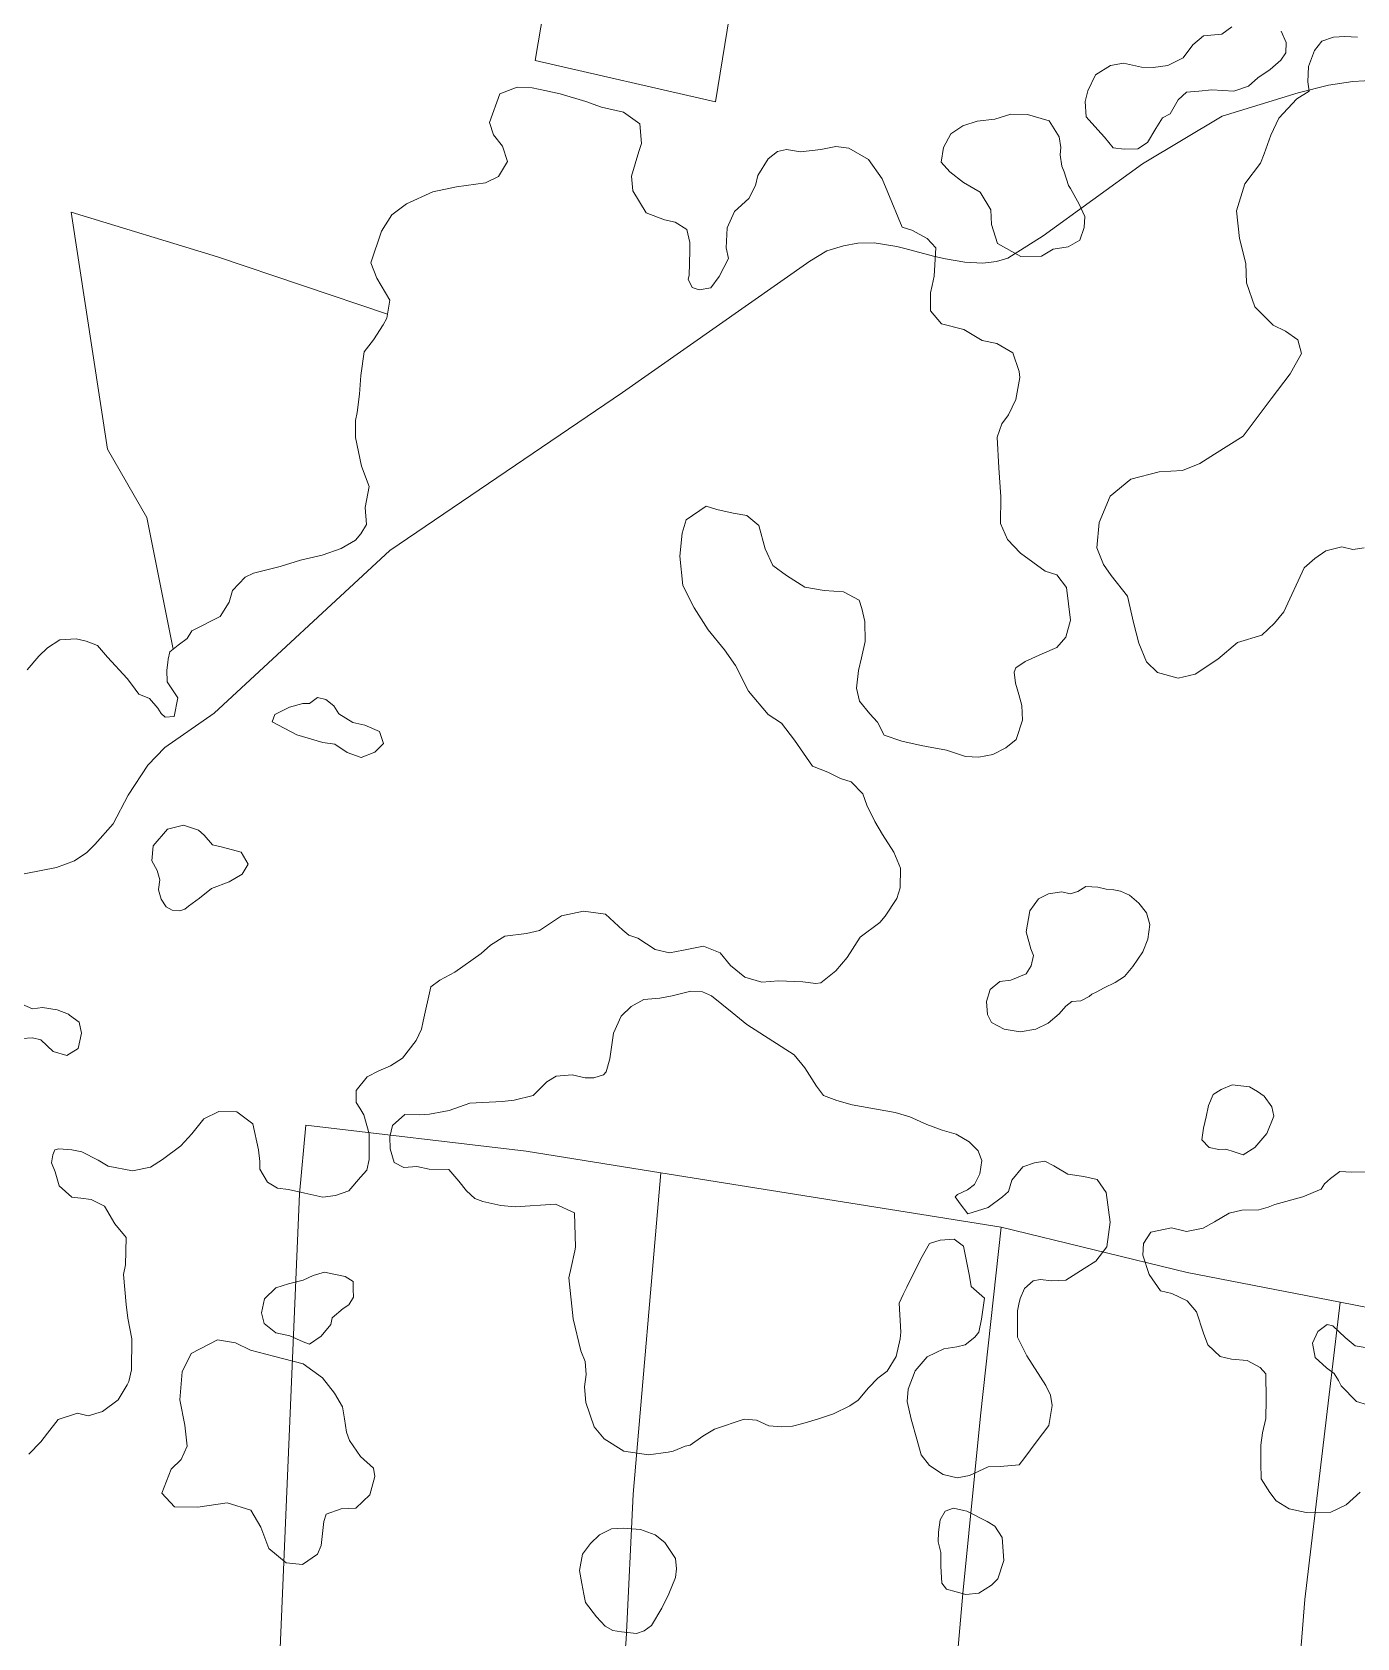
# Model space of a CAD drawing. Header units: metres. Extents: x 4652992 to 4879070, y 2074171 to 2309877.
# Drawn here: x 4654272.5 to 4654357, y 2307188.4 to 2307290.7 of the extents above; entities that cross this region are included whole.
import ezdxf

# ---------------------------------------------------------------- set-up
doc = ezdxf.new("R2010")
doc.units = ezdxf.units.M
doc.header["$MEASUREMENT"] = 0
for name, color, linetype, lineweight in [('Level 1', 2, 'Continuous', 0), ('Level 37', 3, 'Continuous', 0), ('Level 40', 1, 'Continuous', 0)]:
    doc.layers.add(name, color=color, linetype=linetype, lineweight=lineweight)

msp = doc.modelspace()

# ---------------------------------------------------------------- linework, layer by layer
at = {"layer": 'Level 1'}
msp.add_polyline3d([(4654270.252688, 2307236.739504, 1378.08), (4654274.084292, 2307237.468691, 1378), (4654275.236513, 2307237.901675, 1377.6), (4654276.017275, 2307238.44153, 1377.58), (4654276.530276, 2307238.94153, 1377.56), (4654277.681887, 2307240.257876, 1377.52), (4654278.647707, 2307242.082888, 1377), (4654279.904299, 2307243.997317, 1376.66), (4654280.977297, 2307245.12488, 1376.56), (4654284.119875, 2307247.311098, 1376), (4654295.328676, 2307257.674502, 1375), (4654310.159304, 2307267.730288, 1374), (4654322.08008, 2307276.106875, 1373), (4654323.164126, 2307276.764284, 1372.66), (4654324.236696, 2307277.077883, 1372.64), (4654325.156924, 2307277.255129, 1372.6), (4654326.180727, 2307277.286074, 1372.58), (4654327.623293, 2307277.04352, 1372.54), (4654328.047488, 2307276.94153, 1372.54), (4654330.059328, 2307276.406313, 1372.54), (4654330.732119, 2307276.262087, 1372.52), (4654331.958681, 2307276.053896, 1372.5), (4654333.114077, 2307275.984133, 1372.48), (4654333.982485, 2307276.087282, 1372.4), (4654334.703127, 2307276.295107, 1372.36), (4654336.952273, 2307277.728091, 1372), (4654343.295901, 2307282.316286, 1371.6), (4654348.363283, 2307285.337893, 1371), (4654353.207278, 2307286.823305, 1370.52), (4654355.131106, 2307287.313479, 1370.4), (4654356.684511, 2307287.546328, 1370.36), (4654358.170901, 2307287.639529, 1370.32)], dxfattribs=at)
at = {"layer": 'Level 37'}
for points in [[(4654316.970067, 2307291.742248, 1376.851384), (4654316.081183, 2307286.268428, 1376.851384), (4654304.585412, 2307288.88589, 1378.551384), (4654305.506658, 2307294.293898, 1378.551384), (4654316.970067, 2307291.742248, 1376.851384)], [(4654281.51655, 2307251.390575, 1379.701396), (4654279.842172, 2307259.778098, 1381.3514), (4654277.319984, 2307264.119775, 1382.9514), (4654275.024342, 2307279.229338, 1383.5514), (4654284.335976, 2307276.388818, 1382.1514), (4654295.165957, 2307272.727811, 1380.687355)], [(4654283.796281, 2307134.045164, 1396.5831), (4654284.887911, 2307144.498873, 1396.3514), (4654286.692007, 2307169.386491, 1393.6514), (4654288.111707, 2307182.751252, 1391.9514), (4654289.56424, 2307216.690871, 1386.5469), (4654289.969096, 2307221.053372, 1386.355632), (4654303.999585, 2307219.403269, 1386.355632), (4654312.594536, 2307218.029648, 1385.49615), (4654334.280678, 2307214.56383, 1383.327569)], [(4654303.719689, 2307088.434393, 1398.7514), (4654303.435128, 2307096.570655, 1398.1514), (4654305.479654, 2307124.503549, 1396.3514), (4654307.250187, 2307146.464596, 1394.0514), (4654308.590991, 2307167.713123, 1391.9514), (4654309.184012, 2307174.089835, 1391.2169), (4654310.376135, 2307188.296316, 1388.907), (4654310.818411, 2307197.543111, 1387.5622), (4654312.594536, 2307218.029648, 1385.4961)], [(4654322.42746, 2307076.952708, 1398.3514), (4654323.586315, 2307088.909995, 1397.6514), (4654325.49313, 2307106.994107, 1395.6514), (4654328.456517, 2307143.202541, 1392.0514), (4654330.55184, 2307176.386409, 1388.5514), (4654331.845478, 2307191.215804, 1386.7759), (4654332.967368, 2307202.536219, 1384.672431), (4654334.280678, 2307214.56383, 1383.327569), (4654346.139382, 2307211.676478, 1381.310277), (4654355.874681, 2307209.771913, 1380.268479), (4654364.990381, 2307207.988563, 1379.292985), (4654374.422294, 2307206.111065, 1379.292985), (4654396.343178, 2307201.747535, 1379.292985), (4654397.418805, 2307201.533423, 1379.292985), (4654419.424276, 2307197.90081, 1380.446874)], [(4654355.304764, 2307040.377588, 1400.5229), (4654352.297638, 2307040.981907, 1400.2514), (4654343.70365, 2307057.893418, 1399.8514), (4654345.035219, 2307083.631464, 1396.2514), (4654347.26346, 2307110.629403, 1392.6514), (4654349.245594, 2307139.774907, 1389.5514), (4654351.795036, 2307166.220402, 1386.4514), (4654352.142018, 2307172.171264, 1385.7809), (4654353.642644, 2307190.846104, 1383.327569), (4654355.874681, 2307209.771913, 1380.268479)]]:
    msp.add_polyline3d(points, dxfattribs=at)
at = {"layer": 'Level 40', "color": 3, "flags": 128}
for points, elevation in [([(4654280.577843, 2307236.063882), (4654280.584963, 2307236.049387), (4654280.758779, 2307235.464726), (4654281.07402, 2307234.969787), (4654281.453454, 2307234.763759), (4654281.929276, 2307234.718152), (4654282.257157, 2307234.826875), (4654282.482133, 2307235.019226), (4654283.202091, 2307235.525572), (4654283.947726, 2307236.147476), (4654285.072765, 2307236.563344), (4654285.908445, 2307237.04383), (4654286.294015, 2307237.685495), (4654285.856582, 2307238.450345), (4654284.654148, 2307238.77958), (4654284.017561, 2307238.921772), (4654283.48369, 2307239.526238), (4654283.12994, 2307239.847868), (4654282.171757, 2307240.18321), (4654281.143022, 2307239.927773), (4654280.236738, 2307238.856478), (4654280.147054, 2307237.906066), (4654280.494505, 2307237.282601), (4654280.668324, 2307236.697923), (4654280.577843, 2307236.063882)], 1386.1094), ([(4654350.1066, 2307223.49638), (4654350.608969, 2307223.194458), (4654351.051039, 2307222.906007), (4654351.533176, 2307222.229191), (4654351.653572, 2307221.633179), (4654351.217777, 2307220.529045), (4654350.447089, 2307219.626177), (4654349.710028, 2307219.158433), (4654349.120544, 2307219.353302), (4654348.591341, 2307219.53471), (4654348.142467, 2307219.508477), (4654347.539543, 2307219.643113), (4654347.077399, 2307220.125726), (4654347.178098, 2307220.862074), (4654347.339092, 2307221.584966), (4654347.500088, 2307222.307865), (4654347.781675, 2307223.003839), (4654348.29765, 2307223.33127), (4654348.994504, 2307223.618298), (4654350.1066, 2307223.49638)], 1382.209417), ([(4654291.64455, 2307208.777018), (4654291.551788, 2307208.35978), (4654290.94833, 2307207.618509), (4654290.205509, 2307207.095997), (4654289.800815, 2307207.2488), (4654288.944955, 2307207.627334), (4654288.049323, 2307207.827055), (4654287.306134, 2307208.430721), (4654287.140082, 2307209.093384), (4654287.33884, 2307209.987521), (4654288.061753, 2307210.702202), (4654288.871037, 2307210.959661), (4654289.799731, 2307211.190481), (4654290.42987, 2307211.487886), (4654291.166168, 2307211.699045), (4654291.763238, 2307211.565867), (4654292.479711, 2307211.406057), (4654292.9773, 2307211.10738), (4654292.99069, 2307210.60389), (4654293.00408, 2307210.100406), (4654292.705698, 2307209.603899), (4654292.340916, 2307209.372449), (4654291.64455, 2307208.777018)], 1390.509417), ([(4654293.458509, 2307199.941015), (4654294.289085, 2307199.196522), (4654294.361703, 2307198.683142), (4654294.039061, 2307197.512089), (4654293.162763, 2307196.650888), (4654292.220345, 2307196.612332), (4654291.271403, 2307196.264487), (4654291.106763, 2307195.803999), (4654290.955594, 2307194.284028), (4654290.70531, 2307193.718346), (4654289.749866, 2307193.061211), (4654288.715103, 2307193.167481), (4654287.614156, 2307194.096398), (4654287.106231, 2307195.452535), (4654286.473144, 2307196.525858), (4654284.956982, 2307196.988035), (4654283.091651, 2307196.720043), (4654281.601893, 2307196.741257), (4654280.797354, 2307197.604234), (4654281.390075, 2307199.150335), (4654282.022696, 2307199.755217), (4654282.398141, 2307200.60389), (4654282.259233, 2307201.940172), (4654281.935634, 2307203.566306), (4654282.080032, 2307205.336813), (4654282.653153, 2307206.514469), (4654284.340483, 2307207.38153), (4654285.480985, 2307207.189387), (4654286.436968, 2307206.727574), (4654287.907054, 2307206.33762), (4654289.79237, 2307205.855084), (4654291.025186, 2307204.958615), (4654291.803195, 2307203.977105), (4654292.297739, 2307203.120976), (4654292.436348, 2307202.344218), (4654292.561788, 2307201.508255), (4654292.753057, 2307200.968394), (4654293.458509, 2307199.941015)], 1395.309417), ([(4654333.378528, 2307195.810488), (4654333.876171, 2307195.511707), (4654334.340565, 2307194.782098), (4654334.453154, 2307193.317081), (4654334.068123, 2307192.150848), (4654333.663296, 2307191.740272), (4654332.86032, 2307191.230642), (4654332.030851, 2307191.16513), (4654330.789991, 2307191.504335), (4654330.498052, 2307191.882433), (4654330.425175, 2307192.962965), (4654330.431907, 2307193.837952), (4654330.266076, 2307194.500995), (4654330.279416, 2307195.124101), (4654330.392318, 2307195.912843), (4654330.704284, 2307196.469379), (4654331.248476, 2307196.661087), (4654331.905436, 2307196.5146), (4654332.084605, 2307196.47465), (4654333.378528, 2307195.810488)], 1389.509417)]:
    msp.add_lwpolyline(points, dxfattribs=dict(at, elevation=elevation))
at = {"layer": 'Level 40', "color": 3}
for points in [[(4654345.053365, 2307285.503043, 1376), (4654344.559993, 2307285.234399, 1376), (4654344.141087, 2307284.569864, 1376), (4654343.613135, 2307283.658911, 1376), (4654342.98206, 2307283.258605, 1376), (4654342.110149, 2307283.237283, 1376), (4654341.42755, 2307283.336055, 1376), (4654340.87127, 2307284.002417, 1376), (4654340.435402, 2307284.479291, 1376), (4654339.695557, 2307285.295156, 1376), (4654339.644137, 2307286.281825, 1376), (4654339.793435, 2307286.952651, 1376), (4654340.292752, 2307287.978453, 1376), (4654341.239441, 2307288.578935, 1376), (4654342.082755, 2307288.714988, 1376), (4654343.21852, 2307288.460433, 1376), (4654343.957824, 2307288.447651, 1375.5), (4654344.905004, 2307288.578, 1374.7), (4654345.881936, 2307289.064506, 1374.7), (4654346.502717, 2307289.902173, 1374.7), (4654347.169386, 2307290.458216, 1374.7), (4654348.3358, 2307290.576624, 1374.7), (4654348.979445, 2307291.029283, 1374.7)], [(4654357.424095, 2307257.851063, 1382.5), (4654356.702102, 2307257.744239, 1382.5), (4654355.985879, 2307257.904526, 1382.5), (4654354.962515, 2307257.650414, 1382.5), (4654354.263099, 2307257.162755, 1382.5), (4654353.592067, 2307256.56138, 1382.5), (4654352.295386, 2307253.775059, 1384), (4654351.705076, 2307253.049964, 1384), (4654350.887795, 2307252.268503, 1384), (4654349.338662, 2307251.811473, 1384), (4654348.084381, 2307250.752747, 1384), (4654346.637195, 2307249.790732, 1384), (4654345.564687, 2307249.548474, 1384), (4654344.248302, 2307249.896476, 1384), (4654343.54482, 2307250.589555, 1384), (4654343.057075, 2307251.77014, 1384), (4654342.705542, 2307253.081019, 1384), (4654342.331385, 2307254.772044, 1384), (4654341.281781, 2307256.078454, 1384), (4654340.79386, 2307256.777007, 1384), (4654340.385459, 2307257.832855, 1384), (4654340.533364, 2307259.460834, 1384), (4654341.22613, 2307261.127678, 1384), (4654342.543078, 2307262.226162, 1384), (4654344.35928, 2307262.677033, 1384), (4654345.829162, 2307262.776718, 1384), (4654346.947254, 2307263.223056, 1384), (4654347.883776, 2307263.817197, 1384), (4654349.697387, 2307264.960253, 1383.2), (4654351.491323, 2307267.33305, 1382.6), (4654352.708441, 2307268.939545, 1382.6), (4654353.425179, 2307270.228603, 1382.6), (4654353.186693, 2307271.087335, 1382.6), (4654352.396639, 2307271.640093, 1382.6), (4654351.623568, 2307272.027986, 1382.6), (4654350.435683, 2307273.206778, 1382.6), (4654349.913068, 2307274.719848, 1382.6), (4654349.867957, 2307275.964925, 1382.6), (4654349.470427, 2307277.557463, 1382.6), (4654349.271941, 2307279.320259, 1382.6), (4654349.812617, 2307281.024902, 1382.6), (4654350.80807, 2307282.35917, 1382.6), (4654351.047063, 2307282.950031, 1382.6), (4654351.473885, 2307284.143233, 1382.6), (4654351.980276, 2307285.211212, 1382.6), (4654353.117871, 2307286.459954, 1382.6), (4654353.915925, 2307286.940501, 1378.7), (4654353.820102, 2307287.52885, 1374.8), (4654353.873347, 2307288.507499, 1374.6), (4654354.241398, 2307289.536373, 1374.6), (4654354.719606, 2307290.12379, 1374.6), (4654355.469784, 2307290.372388, 1374.6), (4654356.175759, 2307290.422506, 1374.6), (4654356.999345, 2307290.376793, 1374.6)], [(4654352.122101, 2307290.758914, 1374.7), (4654352.449337, 2307290.034369, 1374.7), (4654352.414652, 2307289.390965, 1374.7), (4654352.09277, 2307288.920474, 1374.7), (4654351.414644, 2307288.312779, 1374.7), (4654350.644616, 2307287.779944, 1374.7), (4654350.041203, 2307287.264026, 1374.7), (4654349.098868, 2307286.932593, 1374.7), (4654348.403687, 2307286.979871, 1374.7), (4654347.708496, 2307287.02715, 1374.7), (4654346.875363, 2307286.942549, 1374.7), (4654346.087689, 2307286.875726, 1375), (4654345.570456, 2307286.377591, 1375.2), (4654345.053365, 2307285.503043, 1376)], [(4654281.108431, 2307250.042936, 1381.4094), (4654281.176086, 2307250.539678, 1381.42), (4654281.205249, 2307250.753802, 1381.4094), (4654281.308622, 2307251.219039, 1381.4094), (4654281.832601, 2307251.651311, 1381.4094), (4654282.414817, 2307252.070563, 1381.4094), (4654282.705835, 2307252.554905, 1381.4094), (4654284.50541, 2307253.471747, 1382.3094), (4654285.073854, 2307254.381199, 1382.3094), (4654285.299826, 2307255.123329, 1382.3094), (4654286.10095, 2307255.980771, 1382.3094), (4654286.643744, 2307256.225255, 1382.3094), (4654288.331139, 2307256.644247, 1384.1094), (4654289.622373, 2307257.049373, 1385.2094), (4654291.013326, 2307257.369421, 1386.3094), (4654292.227411, 2307257.809974, 1388.5094), (4654293.131016, 2307258.333627, 1388.5094), (4654293.464207, 2307258.742931, 1388.5094), (4654293.835815, 2307259.325077, 1388.5094), (4654293.755189, 2307260.403072, 1390.8094), (4654294.001901, 2307261.757475, 1393.2094), (4654293.508228, 2307263.044593, 1393.8094), (4654293.132252, 2307264.870414, 1393.8094), (4654293.131982, 2307265.951569, 1393.8094), (4654293.246424, 2307266.466521, 1393.8094), (4654293.386164, 2307267.636507, 1393.8094), (4654293.468619, 2307268.819336, 1393.8094), (4654293.684662, 2307270.33269, 1393.8094), (4654294.276435, 2307271.101255, 1393.8094), (4654294.90636, 2307272.041485, 1393.8094), (4654295.122673, 2307272.473613, 1393.8094), (4654295.319727, 2307273.630879, 1393.8094), (4654294.485558, 2307275.018999, 1393.8094), (4654294.1034, 2307276.005622, 1393.8094), (4654294.790394, 2307278.014468, 1393.8094), (4654295.445794, 2307279.069227, 1393.8094), (4654296.381355, 2307279.760884, 1393.8094), (4654298.055264, 2307280.527507, 1393.8094), (4654299.570098, 2307280.849125, 1393.8094), (4654301.428607, 2307281.093765, 1393.8094), (4654302.243225, 2307281.512084, 1393.8094), (4654302.815896, 2307282.465185, 1393.8094), (4654302.491139, 2307283.439061, 1393.8094), (4654301.930914, 2307284.165311, 1393.8094), (4654301.682551, 2307284.941881, 1393.8094), (4654302.331478, 2307286.779154, 1393.8094), (4654303.445281, 2307287.190532, 1393.8094), (4654304.400011, 2307287.156893, 1393.8094), (4654305.20199, 2307286.977232, 1393.8094), (4654306.175799, 2307286.759076, 1393.8094), (4654307.811505, 2307286.272487, 1393.8094), (4654308.817084, 2307285.927063, 1393.8094), (4654310.211633, 2307285.593262, 1393.3094), (4654311.248967, 2307284.859263, 1392.0094), (4654311.362605, 2307283.605713, 1389.9094), (4654311.18993, 2307283.10093, 1389.9094), (4654310.716695, 2307281.516186, 1389.9094), (4654310.812714, 2307280.588949, 1389.9094), (4654311.650753, 2307279.193659, 1389.9094), (4654312.821302, 2307278.75039, 1389.9094), (4654313.512095, 2307278.595695, 1389.9094), (4654314.254058, 2307278.127655, 1389.9094), (4654314.433179, 2307277.302648, 1389.9094), (4654314.433201, 2307276.759261, 1389.9094), (4654314.388495, 2307275.199532, 1389.9094), (4654314.337339, 2307274.969491, 1389.9094), (4654314.580399, 2307274.432087, 1389.9094), (4654315.028103, 2307274.271478, 1389.9094), (4654315.782779, 2307274.404374, 1389.9094), (4654316.307194, 2307275.132172, 1389.9094), (4654316.896222, 2307276.2876, 1388.7094), (4654316.745084, 2307276.966449, 1386.3094), (4654316.829095, 2307278.223913, 1384.5094), (4654317.28683, 2307279.272081, 1383.7094), (4654318.202466, 2307280.101865, 1383.7094), (4654318.628045, 2307280.919658, 1383.7094), (4654318.769908, 2307281.557506, 1383.7094), (4654319.434076, 2307282.626248, 1383.7094), (4654320.027307, 2307283.102123, 1383.7094), (4654320.601184, 2307283.217075, 1383.7094), (4654321.484545, 2307283.08007, 1383.7094), (4654322.793449, 2307283.212986, 1383.7094), (4654323.754158, 2307283.423894, 1383.7094), (4654324.579434, 2307283.299889, 1383.7094), (4654325.823728, 2307282.595031, 1383.7094), (4654326.706893, 2307281.362372, 1383.7094), (4654327.061406, 2307280.491647, 1383.7094), (4654327.970212, 2307278.279438, 1383.7094), (4654328.59552, 2307278.078522, 1383.7094), (4654329.57534, 2307277.554747, 1383.7094), (4654330.110325, 2307276.948014, 1383.7094), (4654330.013425, 2307275.143817, 1383.7094), (4654329.884434, 2307274.564083, 1383.7094), (4654329.781242, 2307274.100299, 1383.7094), (4654329.768222, 2307272.946865, 1383.7094), (4654330.484203, 2307272.106789, 1384.8094), (4654331.896656, 2307271.751718, 1385.4094), (4654333.079925, 2307271.061741, 1385.4094), (4654334.005981, 2307270.854401, 1385.4094), (4654335.028418, 2307270.261172, 1385.4094), (4654335.433372, 2307269.077596, 1385.4094), (4654335.471896, 2307268.704673, 1385.4094), (4654335.220871, 2307267.303698, 1385.4094), (4654334.757704, 2307266.314521, 1385.4094), (4654334.326758, 2307265.743134, 1385.4094), (4654334.017956, 2307264.901558, 1385.4094), (4654334.126983, 2307262.934392, 1385.4094), (4654334.261746, 2307261.082959, 1385.4094), (4654334.248628, 2307259.386095, 1385.4094), (4654334.692164, 2307258.376272, 1385.4094), (4654335.521524, 2307257.50449, 1384.5094), (4654337.081343, 2307256.345889, 1383.6094), (4654337.822477, 2307256.119234, 1383.6094), (4654338.434587, 2307255.313007, 1383.6094), (4654338.704866, 2307253.244749, 1383.6094), (4654338.401757, 2307252.15658, 1383.6094), (4654337.828057, 2307251.493985, 1383.6094), (4654336.887057, 2307251.096058, 1383.6094), (4654335.804243, 2307250.608163, 1383.6094), (4654335.224132, 2307250.190349, 1383.6094), (4654335.101634, 2307249.913549, 1383.6094), (4654335.191751, 2307249.224171, 1383.6094), (4654335.397869, 2307248.508862, 1383.6094), (4654335.603984, 2307247.793566, 1383.6094), (4654335.642499, 2307246.872416, 1383.6094), (4654335.242724, 2307245.623442, 1383.6094), (4654334.57884, 2307245.102703, 1383.6094), (4654333.753848, 2307244.678815, 1383.6094), (4654332.864436, 2307244.512659, 1383.6094), (4654331.99918, 2307244.55273, 1384.7094), (4654330.805999, 2307244.955229, 1386.3094), (4654329.521543, 2307245.181774, 1386.3094), (4654329.174735, 2307245.25931, 1386.3094), (4654327.960884, 2307245.530689, 1386.3094), (4654326.830502, 2307245.904652, 1386.3094), (4654326.406652, 2307246.72689, 1386.3094), (4654325.918541, 2307247.26039, 1386.3094), (4654325.250588, 2307248.076612, 1386.3094), (4654325.07079, 2307248.904955, 1386.3094), (4654325.199329, 2307250.028131, 1386.3094), (4654325.379237, 2307250.836696, 1386.3094), (4654325.610549, 2307251.876293, 1386.3094), (4654325.591367, 2307253.153824, 1386.3094), (4654325.411564, 2307253.982252, 1386.3094), (4654325.225315, 2307254.508972, 1386.3094), (4654324.232258, 2307255.038176, 1387.7094), (4654322.997561, 2307255.128738, 1389.3094), (4654321.775432, 2307255.341701, 1389.3094), (4654320.610868, 2307256.085357, 1389.3094), (4654319.721418, 2307256.707094, 1389.3094), (4654319.235093, 2307257.782261, 1389.3094), (4654318.838343, 2307259.260227, 1389.3094), (4654318.076814, 2307259.91381, 1389.3094), (4654317.200078, 2307260.049551, 1389.3094), (4654316.163328, 2307260.281491, 1389.3094), (4654315.484945, 2307260.493663, 1389.3094), (4654314.204998, 2307259.632323, 1389.3094), (4654313.955437, 2307258.782094, 1389.3094), (4654313.808307, 2307257.304944, 1389.3094), (4654314.000385, 2307255.449966, 1389.3094), (4654314.710804, 2307254.022716, 1389.3094), (4654315.606773, 2307252.614421, 1389.3094), (4654316.65628, 2307251.353028, 1389.3094), (4654317.340995, 2307250.354423, 1389.3094), (4654318.185662, 2307248.716182, 1389.3094), (4654319.426998, 2307247.230879, 1389.3094), (4654320.271588, 2307246.679737, 1389.3094), (4654321.116142, 2307245.585147, 1389.3094), (4654322.261351, 2307243.940323, 1389.3094), (4654323.229621, 2307243.557772, 1388.7094), (4654324.044755, 2307243.149861, 1385.6094), (4654324.726213, 2307242.93686, 1385.6094), (4654325.46548, 2307242.164861, 1385.6094), (4654325.729007, 2307241.43854, 1385.6094), (4654326.230366, 2307240.416386, 1385.6094), (4654326.712439, 2307239.580581, 1385.6094), (4654327.432322, 2307238.44897, 1385.6094), (4654327.87578, 2307237.439834, 1385.6094), (4654327.837096, 2307236.174459, 1385.6094), (4654327.624908, 2307235.493874, 1385.6094), (4654326.89201, 2307234.38365, 1385.6094), (4654326.557714, 2307233.97302, 1385.6094), (4654325.300172, 2307233.027821, 1386.7094), (4654324.471306, 2307231.747444, 1387.9094), (4654323.734248, 2307230.883947, 1387.9094), (4654322.779292, 2307230.1296, 1387.9094), (4654322.465252, 2307230.078789, 1387.9094), (4654321.644903, 2307230.201547, 1387.9094), (4654320.081067, 2307230.248451, 1387.9094), (4654319.036344, 2307230.179397, 1387.9094), (4654317.953141, 2307230.481818, 1387.9094), (4654317.030145, 2307231.232315, 1387.9094), (4654316.363512, 2307232.046533, 1387.9094), (4654315.30586, 2307232.464236, 1387.9094), (4654314.036668, 2307232.203373, 1387.9094), (4654313.152063, 2307232.038052, 1387.9094), (4654312.228961, 2307232.244238, 1387.9094), (4654311.119895, 2307232.975859, 1387.9094), (4654310.555744, 2307233.16236, 1387.9094), (4654310.167962, 2307233.481515, 1389.1094), (4654309.067222, 2307234.500064, 1390.5094), (4654307.661614, 2307234.693486, 1390.5094), (4654306.268797, 2307234.401779, 1390.5094), (4654304.850478, 2307233.452638, 1390.5094), (4654304.026259, 2307233.275034, 1390.5094), (4654302.658909, 2307233.098166, 1390.5094), (4654301.745268, 2307232.518536, 1390.5094), (4654301.144713, 2307231.989546, 1390.5094), (4654299.471882, 2307230.797344, 1389.1094), (4654298.511694, 2307230.287026, 1389.1094), (4654297.935598, 2307229.872118, 1389.1094), (4654297.449483, 2307227.685721, 1389.1094), (4654297.334353, 2307227.1679, 1389.1094), (4654296.995197, 2307226.458534, 1389.1094), (4654296.137577, 2307225.321403, 1389.1094), (4654295.363044, 2307224.830013, 1389.1094), (4654294.626879, 2307224.511224, 1389.1094), (4654293.877917, 2307224.134897, 1389.1094), (4654293.177096, 2307223.270066, 1389.6094), (4654293.17654, 2307222.499773, 1390.8094), (4654293.400196, 2307222.148596, 1390.8094), (4654293.668579, 2307221.72719, 1390.8094), (4654294.001023, 2307220.508243, 1390.8094), (4654294.001406, 2307218.881449, 1390.8094), (4654293.848271, 2307218.192653, 1390.8094), (4654293.445972, 2307217.7402, 1390.8094), (4654292.711625, 2307216.879866, 1390.8094), (4654291.862158, 2307216.587429, 1390.8094), (4654291.050962, 2307216.467185, 1390.8094), (4654289.901098, 2307216.723731, 1390.8094), (4654288.866192, 2307216.954629, 1390.8094), (4654288.163481, 2307217.051162, 1390.8094), (4654287.524554, 2307217.434708, 1390.8094), (4654287.045188, 2307218.264659, 1390.8094), (4654287.032265, 2307218.749547, 1390.8094), (4654286.955381, 2307219.489717, 1390.8094), (4654286.597127, 2307221.136231, 1390.8094), (4654285.561929, 2307221.909534, 1390.8094), (4654284.418331, 2307221.923718, 1390.8094), (4654283.472922, 2307221.471878, 1390.8094), (4654282.712963, 2307220.496607, 1390.8094), (4654282.004039, 2307219.75097, 1390.8094), (4654280.841537, 2307218.865516, 1390.8094), (4654280.068624, 2307218.375165, 1390.8094), (4654278.931416, 2307218.146845, 1390.8094), (4654277.365885, 2307218.435855, 1390.8094), (4654276.72677, 2307218.819462, 1390.8094), (4654275.697803, 2307219.350309, 1390.8094), (4654275.065145, 2307219.491457, 1390.8094), (4654274.234418, 2307219.556278, 1390.8094), (4654273.978843, 2307219.492781, 1390.8094), (4654273.844792, 2307219.16114, 1390.8094), (4654273.763373, 2307218.652838, 1391.5094), (4654273.996827, 2307218.08465, 1392.6094), (4654274.247665, 2307217.196923, 1393.0094), (4654275.05074, 2307216.477074, 1393.0094), (4654275.636909, 2307216.406398, 1393.0094), (4654276.280414, 2307216.322931, 1393.0094), (4654277.147029, 2307215.889312, 1393.0094), (4654277.803654, 2307214.781639, 1393.0094), (4654278.511132, 2307213.902949, 1393.0094), (4654278.486321, 2307212.166382, 1393.0094), (4654278.346416, 2307211.536801, 1393.0094), (4654278.525522, 2307209.634701, 1393.0094), (4654278.634149, 2307208.769526, 1393.0094), (4654278.88309, 2307207.452619, 1393.0094), (4654278.864738, 2307205.474574, 1393.0094), (4654278.699405, 2307204.73061, 1393.0094), (4654278.591199, 2307204.514481, 1393.0094), (4654278.018274, 2307203.561077, 1393.0094), (4654277.012106, 2307202.824372, 1393.0094), (4654276.107666, 2307202.545478, 1393.0094), (4654275.419622, 2307202.69884, 1393.0094), (4654274.190314, 2307202.312157, 1393.0094), (4654273.515427, 2307201.441523, 1393.0094), (4654273.088855, 2307200.875918, 1393.0094), (4654272.312006, 2307200.088071, 1393.0094)], [(4654339.255396, 2307279.730673, 1378.5), (4654339.621167, 2307278.94684, 1378.5), (4654339.575281, 2307278.255231, 1378.5), (4654339.289233, 2307277.455453, 1378.5), (4654338.54585, 2307277.028064, 1378.5), (4654337.590955, 2307276.864005, 1378.5), (4654336.847558, 2307276.436609, 1378.5), (4654335.543864, 2307276.404646, 1378.5), (4654334.051571, 2307277.224792, 1378.5), (4654333.674355, 2307278.443132, 1378.5), (4654333.611596, 2307279.37509, 1378.5), (4654332.942706, 2307280.496838, 1378.5), (4654331.890571, 2307281.110499, 1378.5), (4654331.015694, 2307281.792462, 1378.5), (4654330.449605, 2307282.405264, 1378.5), (4654330.604133, 2307283.342636, 1378.5), (4654331.067478, 2307284.210834, 1378.5), (4654331.833882, 2307284.741131, 1378.5), (4654332.760372, 2307285.019552, 1378.5), (4654333.869823, 2307285.148971, 1378.5), (4654334.886721, 2307285.481682, 1377.6), (4654335.963058, 2307285.45676, 1377.6), (4654337.331273, 2307285.042056, 1377.6), (4654337.972269, 2307284.033446, 1377.6), (4654338.092359, 2307283.357812, 1377.6), (4654338.040742, 2307282.882837, 1377.6), (4654338.14937, 2307282.155728, 1377.6), (4654338.286693, 2307281.800611, 1377.6), (4654338.578476, 2307280.924372, 1377.6), (4654338.698654, 2307280.735277, 1377.6), (4654339.255396, 2307279.730673, 1378.5)], [(4654272.216538, 2307250.065635, 1385.3094), (4654272.956622, 2307250.932725, 1385.3094), (4654273.503681, 2307251.478546, 1385.3094), (4654274.282552, 2307251.972556, 1385.3094), (4654275.332005, 2307252.041675, 1385.3094), (4654275.969466, 2307251.8992, 1385.3094), (4654276.697107, 2307251.615102, 1385.3094), (4654277.321901, 2307250.868132, 1385.3094), (4654278.585816, 2307249.527626, 1386.6094), (4654278.868733, 2307249.16127, 1386.6094), (4654279.3317, 2307248.512183, 1386.6094), (4654280.000171, 2307248.24155, 1386.6094), (4654280.533792, 2307247.637315, 1386.6094), (4654280.758844, 2307247.28391, 1386.6094), (4654281.009558, 2307247.046019, 1386.6094), (4654281.568633, 2307247.102954, 1386.6094), (4654281.81904, 2307248.276523, 1385.7094), (4654281.128093, 2307249.306047, 1381.4094), (4654281.108431, 2307250.042936, 1381.4094)], [(4654287.998897, 2307247.215414, 1381.7094), (4654287.829626, 2307246.753826, 1381.8701), (4654289.401124, 2307245.929004, 1384.9094), (4654291.053772, 2307245.444899, 1387.9094), (4654291.817058, 2307245.334841, 1387.9094), (4654292.60609, 2307244.795457, 1387.9094), (4654293.504082, 2307244.473771, 1387.9094), (4654294.369831, 2307244.824888, 1387.9094), (4654294.914856, 2307245.368691, 1387.9094), (4654294.664555, 2307246.150747, 1387.9094), (4654293.721661, 2307246.543003, 1387.9094), (4654292.971212, 2307246.71072, 1387.9094), (4654292.066716, 2307247.27594, 1387.9094), (4654291.752306, 2307247.769802, 1387.9094), (4654291.239073, 2307248.187079, 1387.9094), (4654290.719496, 2307248.303205, 1387.9094), (4654290.21287, 2307247.932318, 1387.9094), (4654289.786683, 2307247.931613, 1386.7094), (4654288.920963, 2307247.696921, 1383.9094), (4654287.998897, 2307247.215414, 1381.7094)], [(4654339.357566, 2307228.987043, 1383.109417), (4654338.775225, 2307228.927608, 1383.109417), (4654338.393639, 2307228.633797, 1383.109417), (4654337.971856, 2307228.159439, 1383.109417), (4654337.26892, 2307227.558358, 1383.109417), (4654336.485694, 2307227.164733, 1383.109417), (4654335.501687, 2307227.005475, 1383.109417), (4654334.464163, 2307227.174042, 1383.109417), (4654333.674334, 2307227.603166, 1383.109417), (4654333.406643, 2307228.1052, 1383.109417), (4654333.339823, 2307228.94144, 1383.109417), (4654333.574234, 2307229.710403, 1383.109417), (4654334.190175, 2307230.2046, 1383.109417), (4654334.906462, 2307230.2973, 1383.109417), (4654335.883859, 2307230.710739, 1383.109417), (4654336.185174, 2307231.212038, 1383.109417), (4654336.332556, 2307231.874092, 1383.109417), (4654336.171971, 2307232.289055, 1383.109417), (4654335.866039, 2307233.372876, 1382.809417), (4654336.106559, 2307234.725025, 1381.909417), (4654336.656482, 2307235.488113, 1381.909417), (4654337.293483, 2307235.788752, 1381.909417), (4654338.144992, 2307235.914882, 1381.909417), (4654338.688034, 2307235.793524, 1381.909417), (4654339.164079, 2307235.940272, 1381.909417), (4654339.680385, 2307236.267872, 1381.909417), (4654340.431259, 2307236.226628, 1381.909417), (4654340.974276, 2307236.105271, 1381.909417), (4654341.470372, 2307236.057682, 1381.909417), (4654341.892708, 2307235.963294, 1381.909417), (4654342.469194, 2307235.707893, 1381.909417), (4654343.052313, 2307235.197888, 1381.909417), (4654343.548246, 2307234.580815, 1381.909417), (4654343.762583, 2307233.836845, 1381.909417), (4654343.621583, 2307232.91918, 1381.909417), (4654343.313019, 2307232.102246, 1381.909417), (4654342.662547, 2307231.171885, 1381.909417), (4654342.139512, 2307230.529435, 1381.909417), (4654341.549502, 2307230.15505, 1381.909417), (4654340.838825, 2307229.807621, 1381.909417), (4654340.33598, 2307229.540308, 1381.909417), (4654340.054391, 2307229.41339, 1381.909417), (4654339.893465, 2307229.259515, 1381.909417), (4654339.357566, 2307228.987043, 1383.109417)], [(4654311.812535, 2307200.063301, 1394.909417), (4654310.243702, 2307200.28874, 1394.909417), (4654308.98458, 2307201.066893, 1394.909417), (4654308.345071, 2307201.831266, 1394.909417), (4654307.817525, 2307203.379036, 1394.909417), (4654307.731711, 2307204.393076, 1394.909417), (4654307.843694, 2307205.176476, 1394.909417), (4654307.777678, 2307205.999584, 1394.909417), (4654307.494123, 2307206.684669, 1394.909417), (4654307.012622, 2307208.719839, 1394.909417), (4654306.722221, 2307211.334377, 1394.909417), (4654306.867187, 2307211.986139, 1394.909417), (4654307.104406, 2307213.052672, 1394.909417), (4654307.157122, 2307213.289681, 1394.909417), (4654307.084339, 2307215.482719, 1394.909417), (4654305.887198, 2307216.024232, 1392.709417), (4654303.312452, 2307215.865194, 1390.009417), (4654302.389918, 2307215.945833, 1390.009417), (4654301.25495, 2307216.199084, 1390.009417), (4654300.730587, 2307216.378695, 1390.009417), (4654300.212799, 2307216.869877, 1390.009417), (4654299.721528, 2307217.480367, 1390.009417), (4654299.079058, 2307218.234189, 1389.009417), (4654297.823722, 2307218.252366, 1388.309417), (4654297.045323, 2307218.426066, 1388.309417), (4654296.213736, 2307218.360624, 1388.309417), (4654295.594946, 2307218.686966, 1388.309417), (4654295.348595, 2307219.557744, 1388.309417), (4654295.32847, 2307220.315297, 1388.309417), (4654295.487988, 2307221.032769, 1388.309417), (4654296.272903, 2307221.736181, 1388.309417), (4654297.21098, 2307221.715081, 1388.309417), (4654297.849648, 2307221.760803, 1388.309417), (4654298.7677, 2307221.932432, 1388.309417), (4654299.093674, 2307221.985186, 1388.309417), (4654300.411878, 2307222.451751, 1389.109417), (4654302.48385, 2307222.567714, 1390.709417), (4654303.253047, 2307222.646236, 1390.709417), (4654304.446582, 2307222.942804, 1390.709417), (4654305.328375, 2307223.809393, 1390.709417), (4654305.911841, 2307224.179581, 1390.709417), (4654306.932963, 2307224.264394, 1390.709417), (4654307.768439, 2307224.077874, 1390.709417), (4654308.332031, 2307224.07716, 1390.709417), (4654308.935383, 2307224.255229, 1390.709417), (4654309.107753, 2307224.466963, 1390.709417), (4654309.351391, 2307225.284743, 1389.609417), (4654309.578454, 2307226.923587, 1387.709417), (4654310.070973, 2307228.006933, 1387.709417), (4654310.709983, 2307228.617924, 1387.709417), (4654311.502107, 2307229.069104, 1387.709417), (4654312.527228, 2307229.154207, 1387.709417), (4654313.312693, 2307229.292826, 1387.709417), (4654314.510837, 2307229.590503, 1387.709417), (4654315.256344, 2307229.549616, 1387.709417), (4654315.828785, 2307229.296157, 1387.709417), (4654317.140639, 2307228.246551, 1388.709417), (4654318.073763, 2307227.469681, 1390.509417), (4654321.090991, 2307225.543195, 1392.909417), (4654321.778351, 2307224.703683, 1392.909417), (4654322.518554, 2307223.540575, 1392.909417), (4654322.948126, 2307222.945756, 1392.909417), (4654323.813891, 2307222.627727, 1392.909417), (4654324.788546, 2307222.344114, 1391.509417), (4654327.520959, 2307221.85631, 1390.409417), (4654328.462436, 2307221.583535, 1390.409417), (4654329.543098, 2307221.091989, 1390.409417), (4654330.530925, 2307220.746307, 1390.409417), (4654331.41266, 2307220.486877, 1390.409417), (4654332.241308, 2307219.989054, 1390.409417), (4654332.804746, 2307219.425328, 1390.409417), (4654332.963799, 2307219.014453, 1390.409417), (4654333.043325, 2307218.809018, 1390.409417), (4654332.917254, 2307217.961328, 1390.409417), (4654332.579067, 2307217.286117, 1390.409417), (4654332.128225, 2307216.94885, 1390.409417), (4654331.49839, 2307216.651536, 1390.409417), (4654331.339264, 2307216.499382, 1390.409417), (4654331.662098, 2307216.043061, 1389.409417), (4654332.164817, 2307215.404829, 1386.809417), (4654333.450428, 2307215.809274, 1386.809417), (4654334.356395, 2307216.48702, 1386.809417), (4654334.749433, 2307216.839273, 1386.809417), (4654334.969346, 2307217.544457, 1386.809417), (4654335.662197, 2307218.395492, 1386.809417), (4654336.414896, 2307218.667447, 1386.809417), (4654337.06765, 2307218.77314, 1386.809417), (4654337.627074, 2307218.45967, 1386.809417), (4654338.519467, 2307217.946154, 1386.809417), (4654339.551767, 2307217.778538, 1386.809417), (4654340.390897, 2307217.591194, 1386.809417), (4654340.96348, 2307216.771973, 1386.809417), (4654341.236129, 2307214.888408, 1386.809417), (4654341.009361, 2307213.304937, 1386.809417), (4654340.303244, 2307212.394122, 1386.809417), (4654339.57058, 2307211.929167, 1386.809417), (4654338.398308, 2307211.185234, 1386.809417), (4654337.505867, 2307211.133012, 1386.809417), (4654336.77328, 2307211.233657, 1386.809417), (4654336.313716, 2307211.147673, 1386.809417), (4654335.760838, 2307210.642572, 1386.809417), (4654335.494327, 2307210.010718, 1386.809417), (4654335.414347, 2307209.651481, 1386.809417), (4654335.321038, 2307209.232373, 1386.809417), (4654335.325487, 2307207.544067, 1387.309417), (4654335.912406, 2307206.370024, 1388.509417), (4654337.125252, 2307204.480536, 1389.009417), (4654337.423952, 2307203.849987, 1389.009417), (4654337.53008, 2307203.199751, 1389.009417), (4654337.310732, 2307201.932923, 1389.009417), (4654336.507094, 2307200.859096, 1389.009417), (4654335.789798, 2307199.891322, 1389.009417), (4654335.431151, 2307199.407437, 1389.009417), (4654334.215966, 2307199.302531, 1389.009417), (4654333.458958, 2307199.283397, 1389.009417), (4654332.270233, 2307198.734004, 1389.009417), (4654331.486622, 2307198.595485, 1389.009417), (4654330.590145, 2307198.7954, 1389.009417), (4654329.71361, 2307199.366798, 1389.009417), (4654329.175757, 2307200.050646, 1389.009417), (4654328.896927, 2307201.052685, 1389.009417), (4654328.551702, 2307202.320192, 1389.009417), (4654328.299434, 2307203.441679, 1389.009417), (4654328.352638, 2307204.244408, 1389.009417), (4654328.797724, 2307205.398367, 1389.009417), (4654329.561578, 2307206.293237, 1389.009417), (4654330.61761, 2307206.809603, 1389.009417), (4654331.461064, 2307206.934744, 1389.009417), (4654331.992373, 2307207.066859, 1389.009417), (4654332.603418, 2307207.557161, 1389.009417), (4654332.862462, 2307207.875345, 1389.009417), (4654333.035589, 2307208.695799, 1388.009417), (4654333.208672, 2307210.037642, 1388.009417), (4654332.370868, 2307210.789346, 1388.009417), (4654332.264551, 2307211.440581, 1388.009417), (4654332.058529, 2307212.490589, 1388.009417), (4654331.872429, 2307213.347914, 1388.009417), (4654331.280598, 2307213.793773, 1388.009417), (4654330.389424, 2307213.741652, 1388.009417), (4654329.711038, 2307213.516526, 1388.009417), (4654329.16726, 2307212.532629, 1389.709417), (4654328.264635, 2307210.730468, 1389.709417), (4654328.03898, 2307210.279932, 1389.709417), (4654327.786774, 2307209.710102, 1389.709417), (4654327.879517, 2307207.873745, 1389.709417), (4654327.846302, 2307207.4429, 1389.709417), (4654327.594055, 2307206.309643, 1389.709417), (4654327.010053, 2307205.375621, 1389.709417), (4654326.412819, 2307204.945396, 1389.709417), (4654325.835477, 2307204.322917, 1389.709417), (4654325.158589, 2307203.534828, 1389.709417), (4654324.642604, 2307203.18561, 1391.009417), (4654323.589307, 2307202.670578, 1391.009417), (4654322.57575, 2307202.334162, 1391.009417), (4654321.635051, 2307202.043986, 1391.009417), (4654320.97258, 2307201.879244, 1391.009417), (4654320.276979, 2307201.846881, 1391.009417), (4654319.475371, 2307201.900652, 1391.009417), (4654318.680373, 2307202.265437, 1391.009417), (4654317.895734, 2307202.331051, 1391.509417), (4654316.003363, 2307201.694327, 1393.509417), (4654315.277003, 2307201.23339, 1393.509417), (4654314.464797, 2307200.667009, 1393.509417), (4654314.141225, 2307200.614577, 1393.509417), (4654313.381827, 2307200.285577, 1393.509417), (4654313.05825, 2307200.233143, 1393.509417), (4654311.812535, 2307200.063301, 1394.909417)], [(4654271.881255, 2307226.583406, 1390.3094), (4654272.552714, 2307226.614469, 1390.3094), (4654273.070751, 2307226.498851, 1390.3094), (4654273.874688, 2307225.762241, 1389.2094), (4654274.736831, 2307225.502836, 1388.7094), (4654275.457431, 2307225.943859, 1388.5094), (4654275.66526, 2307226.918486, 1387.9094), (4654275.517435, 2307227.616961, 1387.9094), (4654274.917235, 2307228.074282, 1387.814), (4654274.84365, 2307228.13035, 1387.9094), (4654274.118625, 2307228.413183, 1387.9094), (4654273.181937, 2307228.561761, 1387.9094), (4654272.553277, 2307228.460079, 1387.9094), (4654271.182027, 2307229.063903, 1387.4094)], [(4654357.148842, 2307197.685532, 1385.909417), (4654356.275507, 2307196.873988, 1385.909417), (4654355.288992, 2307196.402166, 1385.909417), (4654353.709455, 2307196.377083, 1385.909417), (4654352.629825, 2307196.61788, 1385.909417), (4654351.796858, 2307197.118155, 1385.909417), (4654351.410445, 2307197.644637, 1385.909417), (4654350.850837, 2307198.524262, 1385.909417), (4654350.824486, 2307199.536566, 1385.909417), (4654350.824832, 2307200.668742, 1385.909417), (4654350.938388, 2307201.461161, 1385.909417), (4654351.13863, 2307202.360062, 1385.909417), (4654351.177671, 2307203.58994, 1384.909417), (4654351.149354, 2307205.221859, 1384.209417), (4654350.795401, 2307205.616092, 1384.209417), (4654349.947075, 2307206.057595, 1384.209417), (4654348.958326, 2307206.152125, 1384.209417), (4654348.236819, 2307206.313124, 1384.209417), (4654347.455329, 2307207.054992, 1384.209417), (4654347.181603, 2307207.809676, 1384.209417), (4654346.727637, 2307209.172108, 1384.209417), (4654346.126485, 2307209.873789, 1384.209417), (4654345.157761, 2307210.342226, 1384.209417), (4654344.436164, 2307210.503275, 1384.209417), (4654343.72145, 2307211.54564, 1384.209417), (4654343.300771, 2307212.774655, 1384.209417), (4654343.341042, 2307213.522427, 1384.209417), (4654343.81565, 2307214.236317, 1384.209417), (4654345.138777, 2307214.508532, 1384.209417), (4654346.100924, 2307214.293746, 1384.209417), (4654347.156708, 2307214.499498, 1384.209417), (4654347.878447, 2307214.905942, 1384.209417), (4654348.820714, 2307215.452338, 1384.209417), (4654349.622558, 2307215.651698, 1384.209417), (4654350.698272, 2307215.663783, 1384.209417), (4654351.306327, 2307215.843337, 1384.209417), (4654351.720616, 2307216.003089, 1384.209417), (4654353.495056, 2307216.491243, 1385.009417), (4654354.676507, 2307216.983389, 1385.009417), (4654354.876837, 2307217.316631, 1385.009417), (4654355.270716, 2307217.669651, 1385.009417), (4654355.87151, 2307218.102457, 1385.009417), (4654356.618951, 2307218.061539, 1385.009417), (4654357.633347, 2307218.086996, 1385.009417)], [(4654357.996647, 2307206.81465, 1386.209417), (4654356.84414, 2307207.008978, 1386.209417), (4654356.204732, 2307207.528981, 1386.209417), (4654355.425471, 2307208.268861, 1386.209417), (4654355.065714, 2307208.349154, 1386.209417), (4654354.465919, 2307207.917049, 1386.209417), (4654354.112543, 2307207.178408, 1386.209417), (4654354.285463, 2307206.259441, 1386.209417), (4654355.018123, 2307205.59288, 1386.209417), (4654355.504361, 2307205.232848, 1386.209417), (4654355.784028, 2307204.793152, 1386.209417), (4654355.957125, 2307204.440123, 1386.209417), (4654356.92435, 2307203.459545, 1385.909417)], [(4654356.92435, 2307203.459545, 1385.909417), (4654357.630732, 2307203.239026, 1385.909417)], [(4654307.783426, 2307190.647408, 1390.6), (4654307.682985, 2307191.186385, 1390.6), (4654307.554238, 2307191.846594, 1390.6), (4654307.409948, 2307192.682185, 1390.6), (4654307.598645, 2307193.723779, 1390.6), (4654308.100369, 2307194.404075, 1390.6), (4654308.684248, 2307194.95021, 1390.6), (4654309.457951, 2307195.336274, 1390.6), (4654310.208889, 2307195.38452, 1390.6), (4654311.287341, 2307195.303917, 1390), (4654312.23157, 2307194.96228, 1390), (4654312.855268, 2307194.468699, 1390), (4654313.525519, 2307193.448605, 1390), (4654313.600393, 2307192.800774, 1390), (4654313.526431, 2307192.246017, 1390), (4654313.109158, 2307191.201331, 1390), (4654312.663601, 2307190.278005, 1390), (4654312.005338, 2307189.176907, 1390), (4654311.52602, 2307188.83423, 1390), (4654311.031179, 2307188.667019, 1390), (4654310.089857, 2307188.778906, 1390), (4654309.53839, 2307188.854282, 1390), (4654309.038023, 2307189.146338, 1390), (4654308.765906, 2307189.44075, 1390), (4654308.493784, 2307189.735167, 1390), (4654307.783426, 2307190.647408, 1390.6)]]:
    msp.add_polyline3d(points, dxfattribs=at)

doc.saveas('drawing.dxf')
